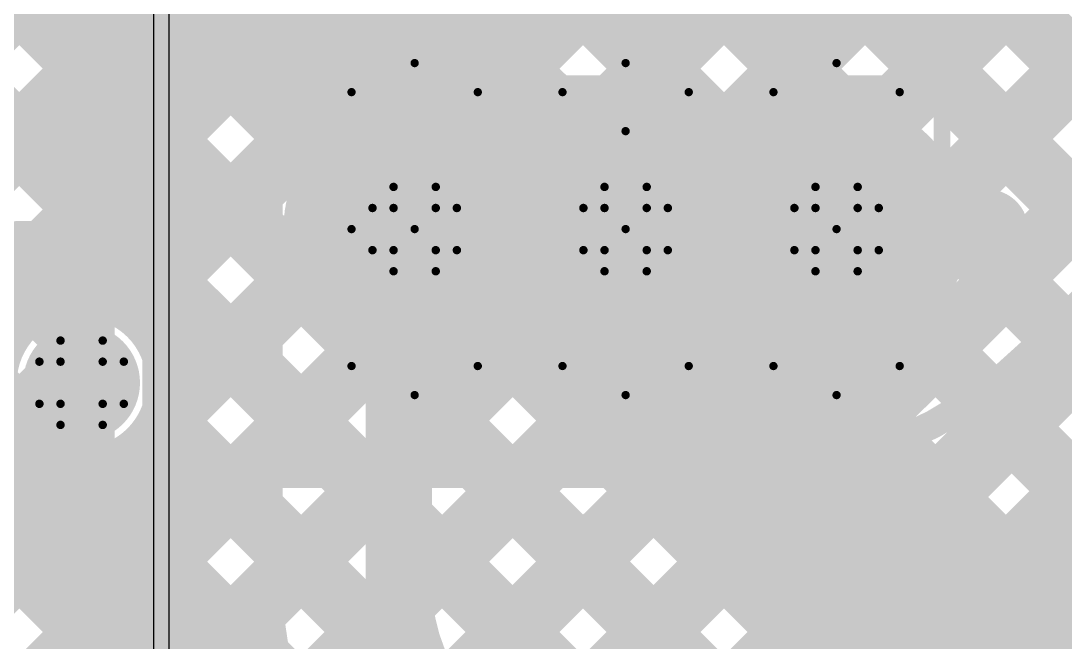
# Model space of a CAD drawing. Header units: millimetres. Extents: x 13 to 259, y -2 to 326.
# Drawn here: x 100.98 to 107.27, y 96.25 to 99.99 of the extents above; entities that cross this region are included whole.
import ezdxf

# ---------------------------------------------------------------- set-up
doc = ezdxf.new("R2010")
doc.units = ezdxf.units.MM
for name, color, linetype in [('BottomLayer', 5, 'Continuous'), ('BottomSolder', 6, 'Continuous'), ('ConnectLayer', 7, 'Continuous'), ('DrillDrawing', 1, 'Continuous'), ('Mechanical14', 56, 'Continuous'), ('Mechanical34', 56, 'Continuous'), ('Mechanical8', 56, 'Continuous'), ('MidLayer1', 16, 'Continuous'), ('MidLayer2', 76, 'Continuous'), ('MidLayer3', 90, 'Continuous'), ('MidLayer4', 156, 'Continuous'), ('MidLayer5', 130, 'Continuous'), ('MidLayer6', 216, 'Continuous'), ('MultiLayer', 9, 'Continuous'), ('TopLayer', 1, 'Continuous'), ('TopOverlay', 2, 'Continuous'), ('TopPaste', 8, 'Continuous'), ('TopSolder', 216, 'Continuous')]:
    doc.layers.add(name, color=color, linetype=linetype)

# ---------------------------------------------------------------- blocks, each defined once
blk = doc.blocks.new('XFMR_MINI_CIRCUITS_DB1627_36')
at = {"layer": 'Mechanical14', "const_width": 0.1}
for points in [[(-1.905, 2.03), (-1.905, -2.03)], [(1.905, 2.03), (-1.905, 2.03)], [(-1.625, 2.03), (-1.625, 1.01)], [(-0.915, 2.03), (-1.625, 2.03)], [(-0.915, 2.03), (-0.915, 1.01)], [(-0.355, 2.03), (-0.355, 1.01)], [(0.355, 2.03), (-0.355, 2.03)], [(0.355, 2.03), (0.355, 1.01)], [(0.915, 2.03), (0.915, 1.01)], [(1.625, 2.03), (0.915, 2.03)], [(1.625, 2.03), (1.625, 1.01)], [(1.905, 2.03), (1.905, -2.03)], [(-0.915, 1.01), (-1.625, 1.01)], [(0.355, 1.01), (-0.355, 1.01)], [(1.625, 1.01), (0.915, 1.01)], [(-1.625, -1.01), (-1.625, -2.03)], [(-0.915, -1.01), (-1.625, -1.01)], [(-0.915, -1.01), (-0.915, -2.03)], [(-0.355, -1.01), (-0.355, -2.03)], [(0.355, -1.01), (-0.355, -1.01)], [(0.355, -1.01), (0.355, -2.03)], [(0.915, -1.01), (0.915, -2.03)], [(1.625, -1.01), (0.915, -1.01)], [(1.625, -1.01), (1.625, -2.03)], [(1.905, -2.03), (-1.905, -2.03)], [(-0.915, -2.03), (-1.625, -2.03)], [(0.355, -2.03), (-0.355, -2.03)], [(1.625, -2.03), (0.915, -2.03)]]:
    blk.add_lwpolyline(points, dxfattribs=at)
at = {"layer": 'Mechanical14'}
for points, const_width in [([(-1.93, 2.03, 1), (-1.88, 2.03, 1)], 0.05), ([(-1.93, 2.03, 1), (-1.88, 2.03, 1)], 0.05), ([(-1.65, 2.03, 1), (-1.6, 2.03, 1)], 0.05), ([(-1.65, 2.03, 1), (-1.6, 2.03, 1)], 0.05), ([(-0.94, 2.03, 1), (-0.89, 2.03, 1)], 0.05), ([(-0.94, 2.03, 1), (-0.89, 2.03, 1)], 0.05), ([(-0.38, 2.03, 1), (-0.33, 2.03, 1)], 0.05), ([(-0.38, 2.03, 1), (-0.33, 2.03, 1)], 0.05), ([(0.33, 2.03, 1), (0.38, 2.03, 1)], 0.05), ([(0.33, 2.03, 1), (0.38, 2.03, 1)], 0.05), ([(0.89, 2.03, 1), (0.94, 2.03, 1)], 0.05), ([(0.89, 2.03, 1), (0.94, 2.03, 1)], 0.05), ([(1.6, 2.03, 1), (1.65, 2.03, 1)], 0.05), ([(1.6, 2.03, 1), (1.65, 2.03, 1)], 0.05), ([(1.88, 2.03, 1), (1.93, 2.03, 1)], 0.05), ([(1.88, 2.03, 1), (1.93, 2.03, 1)], 0.05), ([(-2.05, 1.6, 1), (-2.3, 1.6, 1)], 0.25), ([(-2.3625, 1.6, 1), (-2.2375, 1.6, 1)], 0.125), ([(-2.1125, 1.6, 1), (-1.9875, 1.6, 1)], 0.125), ([(-1.65, 1.01, 1), (-1.6, 1.01, 1)], 0.05), ([(-1.65, 1.01, 1), (-1.6, 1.01, 1)], 0.05), ([(-0.94, 1.01, 1), (-0.89, 1.01, 1)], 0.05), ([(-0.94, 1.01, 1), (-0.89, 1.01, 1)], 0.05), ([(-0.38, 1.01, 1), (-0.33, 1.01, 1)], 0.05), ([(-0.38, 1.01, 1), (-0.33, 1.01, 1)], 0.05), ([(0.33, 1.01, 1), (0.38, 1.01, 1)], 0.05), ([(0.33, 1.01, 1), (0.38, 1.01, 1)], 0.05), ([(0.89, 1.01, 1), (0.94, 1.01, 1)], 0.05), ([(0.89, 1.01, 1), (0.94, 1.01, 1)], 0.05), ([(1.6, 1.01, 1), (1.65, 1.01, 1)], 0.05), ([(1.6, 1.01, 1), (1.65, 1.01, 1)], 0.05), ([(-1.65, -1.01, 1), (-1.6, -1.01, 1)], 0.05), ([(-1.65, -1.01, 1), (-1.6, -1.01, 1)], 0.05), ([(-0.94, -1.01, 1), (-0.89, -1.01, 1)], 0.05), ([(-0.94, -1.01, 1), (-0.89, -1.01, 1)], 0.05), ([(-0.38, -1.01, 1), (-0.33, -1.01, 1)], 0.05), ([(-0.38, -1.01, 1), (-0.33, -1.01, 1)], 0.05), ([(0.33, -1.01, 1), (0.38, -1.01, 1)], 0.05), ([(0.33, -1.01, 1), (0.38, -1.01, 1)], 0.05), ([(0.89, -1.01, 1), (0.94, -1.01, 1)], 0.05), ([(0.89, -1.01, 1), (0.94, -1.01, 1)], 0.05), ([(1.6, -1.01, 1), (1.65, -1.01, 1)], 0.05), ([(1.6, -1.01, 1), (1.65, -1.01, 1)], 0.05), ([(-1.93, -2.03, 1), (-1.88, -2.03, 1)], 0.05), ([(-1.93, -2.03, 1), (-1.88, -2.03, 1)], 0.05), ([(-1.65, -2.03, 1), (-1.6, -2.03, 1)], 0.05), ([(-1.65, -2.03, 1), (-1.6, -2.03, 1)], 0.05), ([(-0.94, -2.03, 1), (-0.89, -2.03, 1)], 0.05), ([(-0.94, -2.03, 1), (-0.89, -2.03, 1)], 0.05), ([(-0.38, -2.03, 1), (-0.33, -2.03, 1)], 0.05), ([(-0.38, -2.03, 1), (-0.33, -2.03, 1)], 0.05), ([(0.33, -2.03, 1), (0.38, -2.03, 1)], 0.05), ([(0.33, -2.03, 1), (0.38, -2.03, 1)], 0.05), ([(0.89, -2.03, 1), (0.94, -2.03, 1)], 0.05), ([(0.89, -2.03, 1), (0.94, -2.03, 1)], 0.05), ([(1.6, -2.03, 1), (1.65, -2.03, 1)], 0.05), ([(1.6, -2.03, 1), (1.65, -2.03, 1)], 0.05), ([(1.88, -2.03, 1), (1.93, -2.03, 1)], 0.05), ([(1.88, -2.03, 1), (1.93, -2.03, 1)], 0.05)]:
    blk.add_lwpolyline(points, format="xyb", close=True, dxfattribs=dict(at, const_width=const_width))
at = {"layer": 'Mechanical8', "const_width": 0.05}
for points in [[(-1.27, 2.59), (-1.27, 1.59)], [(0, 2.59), (0, 1.59)], [(1.27, 2.59), (1.27, 1.59)], [(-0.89, 2.415), (-1.65, 2.415)], [(-1.65, 2.415), (-1.65, 0.765)], [(-0.89, 2.415), (-0.89, 0.765)], [(0.38, 2.415), (-0.38, 2.415)], [(-0.38, 2.415), (-0.38, 0.765)], [(0.38, 2.415), (0.38, 0.765)], [(1.65, 2.415), (0.89, 2.415)], [(0.89, 2.415), (0.89, 0.765)], [(1.65, 2.415), (1.65, 0.765)], [(1.65, 1.59), (-1.27, 1.59)], [(-1.27, 1.59), (-1.27, 0.59)], [(0, 1.59), (0, 0.59)], [(1.27, 1.59), (1.27, 0.59)], [(0, 1), (0, 0)], [(-0.89, 0.765), (-1.65, 0.765)], [(0.38, 0.765), (-0.38, 0.765)], [(1.65, 0.765), (0.89, 0.765)], [(0, 0), (-1, 0)], [(1, 0), (0, 0)], [(0, 0), (0, -1)], [(-1.27, -0.59), (-1.27, -1.59)], [(0, -0.59), (0, -1.59)], [(1.27, -0.59), (1.27, -1.59)], [(-0.89, -0.765), (-1.65, -0.765)], [(-1.65, -0.765), (-1.65, -2.415)], [(-0.89, -0.765), (-0.89, -2.415)], [(0.38, -0.765), (-0.38, -0.765)], [(-0.38, -0.765), (-0.38, -2.415)], [(0.38, -0.765), (0.38, -2.415)], [(1.65, -0.765), (0.89, -0.765)], [(0.89, -0.765), (0.89, -2.415)], [(1.65, -0.765), (1.65, -2.415)], [(1.65, -1.59), (-1.27, -1.59)], [(-1.27, -1.59), (-1.27, -2.59)], [(0, -1.59), (0, -2.59)], [(1.27, -1.59), (1.27, -2.59)], [(-0.89, -2.415), (-1.65, -2.415)], [(0.38, -2.415), (-0.38, -2.415)], [(1.65, -2.415), (0.89, -2.415)]]:
    blk.add_lwpolyline(points, dxfattribs=at)
at = {"layer": 'Mechanical8', "const_width": 0.025}
for points in [[(-1.2825, 2.59, 1), (-1.2575, 2.59, 1)], [(-0.0125, 2.59, 1), (0.0125, 2.59, 1)], [(1.2575, 2.59, 1), (1.2825, 2.59, 1)], [(-1.6625, 2.415, 1), (-1.6375, 2.415, 1)], [(-1.6625, 2.415, 1), (-1.6375, 2.415, 1)], [(-0.9025, 2.415, 1), (-0.8775, 2.415, 1)], [(-0.9025, 2.415, 1), (-0.8775, 2.415, 1)], [(-0.3925, 2.415, 1), (-0.3675, 2.415, 1)], [(-0.3925, 2.415, 1), (-0.3675, 2.415, 1)], [(0.3675, 2.415, 1), (0.3925, 2.415, 1)], [(0.3675, 2.415, 1), (0.3925, 2.415, 1)], [(0.8775, 2.415, 1), (0.9025, 2.415, 1)], [(0.8775, 2.415, 1), (0.9025, 2.415, 1)], [(1.6375, 2.415, 1), (1.6625, 2.415, 1)], [(1.6375, 2.415, 1), (1.6625, 2.415, 1)], [(-1.2825, 1.59, 1), (-1.2575, 1.59, 1)], [(-1.2825, 1.59, 1), (-1.2575, 1.59, 1)], [(-1.2825, 1.59, 1), (-1.2575, 1.59, 1)], [(-0.0125, 1.59, 1), (0.0125, 1.59, 1)], [(-0.0125, 1.59, 1), (0.0125, 1.59, 1)], [(1.2575, 1.59, 1), (1.2825, 1.59, 1)], [(1.2575, 1.59, 1), (1.2825, 1.59, 1)], [(1.6375, 1.59, 1), (1.6625, 1.59, 1)], [(-0.0125, 1, 1), (0.0125, 1, 1)], [(-1.6625, 0.765, 1), (-1.6375, 0.765, 1)], [(-1.6625, 0.765, 1), (-1.6375, 0.765, 1)], [(-0.9025, 0.765, 1), (-0.8775, 0.765, 1)], [(-0.9025, 0.765, 1), (-0.8775, 0.765, 1)], [(-0.3925, 0.765, 1), (-0.3675, 0.765, 1)], [(-0.3925, 0.765, 1), (-0.3675, 0.765, 1)], [(0.3675, 0.765, 1), (0.3925, 0.765, 1)], [(0.3675, 0.765, 1), (0.3925, 0.765, 1)], [(0.8775, 0.765, 1), (0.9025, 0.765, 1)], [(0.8775, 0.765, 1), (0.9025, 0.765, 1)], [(1.6375, 0.765, 1), (1.6625, 0.765, 1)], [(1.6375, 0.765, 1), (1.6625, 0.765, 1)], [(-1.2825, 0.59, 1), (-1.2575, 0.59, 1)], [(-0.0125, 0.59, 1), (0.0125, 0.59, 1)], [(1.2575, 0.59, 1), (1.2825, 0.59, 1)], [(-1.0125, 0, 1), (-0.9875, 0, 1)], [(-0.0125, 0, 1), (0.0125, 0, 1)], [(-0.0125, 0, 1), (0.0125, 0, 1)], [(-0.0125, 0, 1), (0.0125, 0, 1)], [(-0.0125, 0, 1), (0.0125, 0, 1)], [(0.9875, 0, 1), (1.0125, 0, 1)], [(-1.2825, -0.59, 1), (-1.2575, -0.59, 1)], [(-0.0125, -0.59, 1), (0.0125, -0.59, 1)], [(1.2575, -0.59, 1), (1.2825, -0.59, 1)], [(-1.6625, -0.765, 1), (-1.6375, -0.765, 1)], [(-1.6625, -0.765, 1), (-1.6375, -0.765, 1)], [(-0.9025, -0.765, 1), (-0.8775, -0.765, 1)], [(-0.9025, -0.765, 1), (-0.8775, -0.765, 1)], [(-0.3925, -0.765, 1), (-0.3675, -0.765, 1)], [(-0.3925, -0.765, 1), (-0.3675, -0.765, 1)], [(0.3675, -0.765, 1), (0.3925, -0.765, 1)], [(0.3675, -0.765, 1), (0.3925, -0.765, 1)], [(0.8775, -0.765, 1), (0.9025, -0.765, 1)], [(0.8775, -0.765, 1), (0.9025, -0.765, 1)], [(1.6375, -0.765, 1), (1.6625, -0.765, 1)], [(1.6375, -0.765, 1), (1.6625, -0.765, 1)], [(-0.0125, -1, 1), (0.0125, -1, 1)], [(-1.2825, -1.59, 1), (-1.2575, -1.59, 1)], [(-1.2825, -1.59, 1), (-1.2575, -1.59, 1)], [(-1.2825, -1.59, 1), (-1.2575, -1.59, 1)], [(-0.0125, -1.59, 1), (0.0125, -1.59, 1)], [(-0.0125, -1.59, 1), (0.0125, -1.59, 1)], [(1.2575, -1.59, 1), (1.2825, -1.59, 1)], [(1.2575, -1.59, 1), (1.2825, -1.59, 1)], [(1.6375, -1.59, 1), (1.6625, -1.59, 1)], [(-1.6625, -2.415, 1), (-1.6375, -2.415, 1)], [(-1.6625, -2.415, 1), (-1.6375, -2.415, 1)], [(-0.9025, -2.415, 1), (-0.8775, -2.415, 1)], [(-0.9025, -2.415, 1), (-0.8775, -2.415, 1)], [(-0.3925, -2.415, 1), (-0.3675, -2.415, 1)], [(-0.3925, -2.415, 1), (-0.3675, -2.415, 1)], [(0.3675, -2.415, 1), (0.3925, -2.415, 1)], [(0.3675, -2.415, 1), (0.3925, -2.415, 1)], [(0.8775, -2.415, 1), (0.9025, -2.415, 1)], [(0.8775, -2.415, 1), (0.9025, -2.415, 1)], [(1.6375, -2.415, 1), (1.6625, -2.415, 1)], [(1.6375, -2.415, 1), (1.6625, -2.415, 1)], [(-1.2825, -2.59, 1), (-1.2575, -2.59, 1)], [(-0.0125, -2.59, 1), (0.0125, -2.59, 1)], [(1.2575, -2.59, 1), (1.2825, -2.59, 1)]]:
    blk.add_lwpolyline(points, format="xyb", close=True, dxfattribs=at)
at = {"layer": 'TopLayer'}
for points in [[(-1.65, 0.765), (-0.89, 0.765), (-1.65, 2.415), (-0.89, 2.415)], [(-0.38, 0.765), (0.38, 0.765), (-0.38, 2.415), (0.38, 2.415)], [(0.89, 0.765), (1.65, 0.765), (0.89, 2.415), (1.65, 2.415)], [(-1.65, -2.415), (-0.89, -2.415), (-1.65, -0.765), (-0.89, -0.765)], [(-0.38, -2.415), (0.38, -2.415), (-0.38, -0.765), (0.38, -0.765)], [(0.89, -2.415), (1.65, -2.415), (0.89, -0.765), (1.65, -0.765)]]:
    blk.add_solid(points, dxfattribs=at)
at = {"layer": 'TopOverlay'}
for points, const_width in [([(-2.05, 1.6, 1), (-2.3, 1.6, 1)], 0.25), ([(-2.3625, 1.6, 1), (-2.2375, 1.6, 1)], 0.125), ([(-2.1125, 1.6, 1), (-1.9875, 1.6, 1)], 0.125), ([(-1.955, 0.365, 1), (-1.855, 0.365, 1)], 0.1), ([(-1.955, 0.365, 1), (-1.855, 0.365, 1)], 0.1), ([(1.855, 0.365, 1), (1.955, 0.365, 1)], 0.1), ([(1.855, 0.365, 1), (1.955, 0.365, 1)], 0.1), ([(-1.955, -0.365, 1), (-1.855, -0.365, 1)], 0.1), ([(-1.955, -0.365, 1), (-1.855, -0.365, 1)], 0.1), ([(1.855, -0.365, 1), (1.955, -0.365, 1)], 0.1), ([(1.855, -0.365, 1), (1.955, -0.365, 1)], 0.1)]:
    blk.add_lwpolyline(points, format="xyb", close=True, dxfattribs=dict(at, const_width=const_width))
at = {"layer": 'TopOverlay', "const_width": 0.2}
for points in [[(1.905, 0.365), (-1.905, 0.365)], [(-1.905, 0.365), (-1.905, -0.365)], [(1.905, 0.365), (1.905, -0.365)], [(1.905, -0.365), (-1.905, -0.365)]]:
    blk.add_lwpolyline(points, dxfattribs=at)
at = {"layer": 'TopPaste'}
for points in [[(-1.65, 0.765), (-0.89, 0.765), (-1.65, 2.415), (-0.89, 2.415)], [(-0.38, 0.765), (0.38, 0.765), (-0.38, 2.415), (0.38, 2.415)], [(0.89, 0.765), (1.65, 0.765), (0.89, 2.415), (1.65, 2.415)], [(-1.65, -2.415), (-0.89, -2.415), (-1.65, -0.765), (-0.89, -0.765)], [(-0.38, -2.415), (0.38, -2.415), (-0.38, -0.765), (0.38, -0.765)], [(0.89, -2.415), (1.65, -2.415), (0.89, -0.765), (1.65, -0.765)]]:
    blk.add_solid(points, dxfattribs=at)
at = {"layer": 'TopSolder'}
for points in [[(-1.7516, 0.6634), (-0.7884, 0.6634), (-1.7516, 2.5166), (-0.7884, 2.5166)], [(-0.4816, 0.6634), (0.4816, 0.6634), (-0.4816, 2.5166), (0.4816, 2.5166)], [(0.7884, 0.6634), (1.7516, 0.6634), (0.7884, 2.5166), (1.7516, 2.5166)], [(-1.7516, -2.5166), (-0.7884, -2.5166), (-1.7516, -0.6634), (-0.7884, -0.6634)], [(-0.4816, -2.5166), (0.4816, -2.5166), (-0.4816, -0.6634), (0.4816, -0.6634)], [(0.7884, -2.5166), (1.7516, -2.5166), (0.7884, -0.6634), (1.7516, -0.6634)]]:
    blk.add_solid(points, dxfattribs=at)

msp = doc.modelspace()

# ---------------------------------------------------------------- linework, layer by layer
at = {"layer": 'BottomLayer', "const_width": 0.25}
for points in [[(103.23, 98.735, 1), (103.48, 98.735, 1)], [(104.5, 98.735, 1), (104.75, 98.735, 1)], [(105.77, 98.735, 1), (106.02, 98.735, 1)], [(101.225, 97.8093, 1), (101.475, 97.8093, 1)]]:
    msp.add_lwpolyline(points, format="xyb", close=True, dxfattribs=at)
at = {"layer": 'BottomSolder', "const_width": 0.3516}
for points in [[(104.4492, 98.735, 1), (104.8008, 98.735, 1)], [(105.7192, 98.735, 1), (106.0708, 98.735, 1)], [(101.1742, 97.8093, 1), (101.5258, 97.8093, 1)]]:
    msp.add_lwpolyline(points, format="xyb", close=True, dxfattribs=at)
at = {"layer": 'ConnectLayer'}
msp.add_line((101.8751, 126.825), (101.875, 76.8), dxfattribs=at)
at = {"layer": 'ConnectLayer', "const_width": 0.4}
for points in [[(101.35, 95.9811), (101.35, 109.31)], [(101.9388, 105.1017), (107.6565, 99.384)], [(101.9388, 105.1017), (107.6565, 99.384)], [(100.3764, 104.9671), (109.1132, 96.2303)], [(100.3764, 104.9671), (109.1132, 96.2303)], [(98.0488, 96.3517), (106.5338, 104.8368)], [(98.0488, 96.3517), (106.5338, 104.8368)], [(101.6414, 104.5506), (108.899, 97.293)], [(101.6414, 104.5506), (108.899, 97.293)], [(103.26, 99.3173), (103.26, 104.4886)], [(97.24, 94.6945), (106.7234, 104.1778)], [(97.24, 94.6945), (106.7234, 104.1778)], [(103.26, 103.7805), (107.6565, 99.384)], [(101.6874, 98.2933), (107.1023, 103.7082)], [(101.6874, 98.2933), (107.1023, 103.7082)], [(103.26, 99.8659), (107.1023, 103.7082)], [(101.89, 103.4534), (106.0353, 99.3081)], [(103.5384, 99.2958), (107.6836, 103.441)], [(103.5384, 99.2958), (107.6836, 103.441)], [(103.5384, 99.2958), (107.6836, 103.441)], [(97.7301, 103.3708), (105.6939, 95.4069)], [(97.7301, 103.3708), (105.6939, 95.4069)], [(97.7301, 103.3708), (101.35, 99.7508)], [(103.9349, 98.8438), (108.1437, 103.0526)], [(103.9349, 98.8438), (108.1437, 103.0526)], [(103.9349, 98.8438), (108.1437, 103.0526)], [(97.24, 103.0123), (104.4715, 95.7808)], [(97.24, 103.0123), (104.4715, 95.7808)], [(97.24, 103.0123), (101.35, 98.9023)], [(101.7575, 95.8178), (108.8754, 102.9357)], [(101.7575, 95.8178), (108.8754, 102.9357)], [(103.26, 97.3204), (108.8754, 102.9357)], [(103.26, 102.932), (108.3071, 97.8849)], [(101.8107, 95.0225), (109.3983, 102.61)], [(101.8107, 95.0225), (109.3983, 102.61)], [(103.2652, 96.477), (109.3983, 102.61)], [(101.9339, 102.5609), (105.4158, 99.0791)], [(101.934, 102.561), (123.3856, 81.1093)], [(101.934, 102.561), (123.3856, 81.1093)], [(101.5544, 102.0921), (122.7964, 80.8501)], [(101.5544, 102.0921), (122.7964, 80.8501)], [(103.26, 102.0835), (108.1946, 97.1489)], [(103.68, 99.4374), (106.1776, 101.935)], [(105.2091, 101.8314), (107.6565, 99.384)], [(101.89, 101.7563), (104.3763, 99.27)], [(104.346, 99.2549), (106.6019, 101.5107)], [(104.346, 99.2549), (106.6019, 101.5107)], [(103.2557, 99.8616), (104.7282, 101.3341)], [(104.8301, 101.3618), (108.2748, 97.9171)], [(103.3557, 95.719), (108.911, 101.2742)], [(103.3557, 95.719), (108.911, 101.2742)], [(103.5017, 95.8649), (108.911, 101.2742)], [(98.1627, 101.2411), (101.0734, 98.3304)], [(98.1627, 101.2411), (101.0734, 98.3304)], [(98.1627, 101.2411), (101.35, 98.0538)], [(101.89, 101.2273), (104.1045, 99.0128)], [(103.26, 101.2349), (107.7704, 96.7246)], [(105.0663, 99.1266), (107.0261, 101.0865)], [(101.9338, 100.8642), (103.4881, 99.3098)], [(101.9338, 100.8642), (103.4881, 99.3098)], [(97.8052, 100.7501), (101.35, 97.2052)], [(106.0826, 99.2944), (107.4504, 100.6622)], [(97.24, 100.4667), (102.4854, 95.2213)], [(97.24, 100.4667), (102.4854, 95.2213)], [(97.24, 100.4667), (101.35, 96.3567)], [(97.417, 96.5684), (101.35, 100.5015)], [(101.74, 98.252), (101.74, 100.5073)], [(101.89, 100.4637), (103.0911, 99.2627)], [(101.89, 98.0469), (101.89, 100.4637)], [(101.5533, 100.3961), (102.8735, 99.0759)], [(101.5533, 100.3961), (102.8735, 99.0759)], [(103.26, 100.3864), (107.3461, 96.3003)], [(97.417, 96.5684), (101.2225, 100.374)], [(97.417, 96.5684), (101.2225, 100.374)], [(106.4758, 98.8391), (107.8747, 100.2379)], [(101.3813, 99.6842), (101.74, 100.043)], [(101.89, 100.0593), (102.8735, 99.0759)], [(101.89, 99.3445), (102.4497, 99.9041)], [(101.3659, 99.735), (101.74, 99.3608)], [(98.0488, 96.3517), (101.35, 99.653)], [(103.26, 99.5379), (103.4881, 99.3098)], [(101.89, 98.4959), (102.8739, 99.4798)], [(101.5086, 98.963), (101.74, 99.1945)], [(101.89, 99.2108), (105.6939, 95.4069)], [(103.6647, 95.1794), (107.5851, 99.0998)], [(103.6647, 95.1794), (107.5851, 99.0998)], [(103.8225, 95.3373), (107.5851, 99.0998)], [(105.8013, 97.3161), (107.5851, 99.0998)], [(106.4681, 98.8753), (107.7423, 97.6011)], [(103.9298, 98.8681), (122.325, 80.4729)], [(103.9298, 98.8681), (122.325, 80.4729)], [(103.9298, 98.8681), (106.96, 95.8379)], [(97.24, 94.6945), (101.35, 98.8045)], [(101.5153, 98.3756), (101.5153, 98.7533)], [(98.1629, 98.6953), (100.9955, 95.8627)], [(98.1629, 98.6953), (100.9955, 95.8627)], [(98.1629, 98.6953), (100.9955, 95.8627)], [(101.5153, 98.7371), (101.74, 98.5123)], [(104.6039, 98.6642), (104.675, 98.7353)], [(105.0841, 94.9018), (108.9168, 98.7345)], [(105.0841, 94.9018), (108.9168, 98.7345)], [(105.7723, 95.59), (108.9168, 98.7345)], [(104.9711, 95.6373), (107.9095, 98.5757)], [(104.9711, 95.6373), (107.9095, 98.5757)], [(104.9711, 95.6373), (107.9095, 98.5757)], [(106.2256, 96.8918), (107.9095, 98.5757)], [(101.8891, 95.9494), (104.4532, 98.5135)], [(101.9266, 97.6839), (102.7943, 98.5516)], [(101.9266, 97.6839), (102.7943, 98.5516)], [(101.9266, 97.6839), (102.7943, 98.5516)], [(104.2916, 98.5063), (104.3963, 98.4016)], [(104.9528, 98.1646), (105.3356, 98.5474)], [(106.2514, 96.8486), (107.9571, 98.5542)], [(105.1601, 98.4863), (107.0425, 96.6039)], [(101.89, 98.3623), (104.4715, 95.7808)], [(103.6959, 98.2535), (106.2096, 95.7398)], [(103.6959, 98.2535), (106.2096, 95.7398)], [(103.6959, 98.2535), (106.2096, 95.7398)], [(103.6959, 98.2535), (106.2096, 95.7398)], [(106.2391, 98.2557), (107.4533, 97.0416)], [(104.9029, 98.2145), (106.7864, 96.331)], [(99.7942, 94.703), (103.2463, 98.1551)], [(99.7942, 94.703), (103.2463, 98.1551)], [(101.89, 96.7989), (103.2463, 98.1551)], [(103.26, 96.5882), (103.26, 98.1527)], [(105.3771, 97.7403), (105.791, 98.1543)], [(97.24, 93.8459), (101.35, 97.9559)], [(107.3731, 97.9703), (107.7423, 97.6011)], [(103.26, 97.8408), (105.5109, 95.59)], [(104.522, 97.8317), (105.7974, 96.5564)], [(106.6196, 95.5887), (108.8585, 97.8277)], [(106.6196, 95.5887), (108.8585, 97.8277)], [(101.8323, 95.0441), (104.571, 97.7827)], [(101.89, 95.9811), (101.89, 97.5716)], [(101.8712, 97.5326), (104.0158, 95.388)], [(101.8712, 97.5326), (104.0158, 95.388)], [(101.89, 97.5138), (104.0158, 95.388)], [(106.9489, 97.546), (109.218, 95.2768)], [(97.24, 93.8459), (100.866, 97.4719)], [(97.24, 93.8459), (100.866, 97.4719)], [(106.6412, 96.4589), (107.6485, 97.4662)], [(106.6499, 96.4675), (107.6485, 97.4662)], [(101.74, 96.5882), (101.74, 97.3665)], [(103.3557, 95.719), (104.9952, 97.3585)], [(101.5153, 96.9759), (101.5153, 97.2429)], [(98.6556, 94.413), (101.4754, 97.2327)], [(98.6556, 94.413), (101.4754, 97.2327)], [(101.3359, 97.2194), (102.8222, 95.7331)], [(101.3359, 97.2194), (102.8222, 95.7331)], [(106.6196, 95.5887), (108.225, 97.1942)], [(106.7864, 96.331), (107.5853, 97.1824)], [(107.0666, 96.0208), (108.225, 97.1793)], [(106.5246, 97.1218), (107.9129, 95.7334)], [(97.24, 92.9974), (101.35, 97.1074)], [(101.5153, 97.04), (101.74, 96.8152)], [(103.26, 96.9923), (104.4715, 95.7808)], [(103.6647, 95.1794), (105.4195, 96.9342)], [(106.2514, 96.8486), (107.4751, 95.625)], [(107.0654, 96.0346), (107.7867, 96.7558)], [(101.5825, 96.4913), (101.74, 96.6489)], [(101.89, 96.6652), (102.8222, 95.7331)], [(104.9711, 95.6373), (105.8367, 96.5028)], [(105.8696, 96.4668), (107.0932, 95.2432)], [(97.24, 92.1489), (101.35, 96.2589)], [(105.0841, 94.9018), (106.2594, 96.077)]]:
    msp.add_lwpolyline(points, dxfattribs=at)
for points in [[(101.0507, 100.4416, -0.135069), (101.5153, 98.7533)], [(103.26, 99.3173, -0.462411), (103.945, 98.735)], [(104.1045, 99.0128, -0.780634), (105.215, 98.735)], [(103.9015, 98.5125, -1.445038), (103.0911, 99.2627)], [(104.5809, 98.7586, -0.383856), (103.9015, 98.5125)], [(104.5809, 98.7586, -0.383856), (103.9015, 98.5125)], [(104.5809, 98.7586, -0.780634), (104.675, 98.735)], [(103.945, 98.735, -0.462411), (103.26, 98.1527)], [(104.521, 97.8327, -0.503534), (104.6486, 98.6909)], [(104.522, 97.8317, -0.504333), (104.6486, 98.6909)], [(105.215, 98.735, -0.276889), (104.9029, 98.2145)], [(101.5153, 98.3756, -0.110027), (101.74, 98.252)], [(101.89, 98.0469, -0.104037), (101.94, 97.8093)], [(101.94, 97.8093, -0.104037), (101.89, 97.5716)], [(101.74, 97.3665, -0.110027), (101.5153, 97.2429)], [(100.9618, 94.6424, -0.198912), (99.9953, 96.9759)], [(101.8032, 96.0053, -0.145184), (101.5153, 96.9759)], [(103.6124, 95.7374, -0.198912), (103.26, 96.5882)], [(105.8696, 96.4668, -0.053433), (105.7974, 96.5564)], [(105.8696, 96.4668, -0.053433), (105.7974, 96.5564)], [(101.8032, 96.0053, -0.046536), (101.7412, 96.5073)]]:
    msp.add_lwpolyline(points, format="xyb", dxfattribs=at)
at = {"layer": 'ConnectLayer'}
for points, const_width in [([(101.64, 100.043, 1), (101.84, 100.043, 1)], 0.2), ([(101.79, 100.0593, 1), (101.99, 100.0593, 1)], 0.2), ([(102.3497, 99.9041, 1), (102.5497, 99.9041, 1)], 0.2), ([(103.1557, 99.8616, 1), (103.3557, 99.8616, 1)], 0.2), ([(103.16, 99.8659, 1), (103.36, 99.8659, 1)], 0.2), ([(101.25, 99.7508, 1), (101.45, 99.7508, 1)], 0.2), ([(101.2659, 99.735, 1), (101.4659, 99.735, 1)], 0.2), ([(101.25, 99.653, 1), (101.45, 99.653, 1)], 0.2), ([(101.2813, 99.6842, 1), (101.4813, 99.6842, 1)], 0.2), ([(103.16, 99.5379, 1), (103.36, 99.5379, 1)], 0.2), ([(102.7739, 99.4798, 1), (102.9739, 99.4798, 1)], 0.2), ([(103.58, 99.4374, 1), (103.78, 99.4374, 1)], 0.2), ([(101.64, 99.3608, 1), (101.84, 99.3608, 1)], 0.2), ([(101.79, 99.3445, 1), (101.99, 99.3445, 1)], 0.2), ([(103.945, 98.735, 1), (102.765, 98.735, 1)], 0.4), ([(103.945, 98.735, 1), (102.765, 98.735, 1)], 0.4), ([(103.16, 99.3173, 1), (103.36, 99.3173, 1)], 0.2), ([(103.16, 99.3173, 1), (103.36, 99.3173, 1)], 0.2), ([(106.485, 98.735, 1), (105.305, 98.735, 1)], 0.4), ([(102.9911, 99.2627, 1), (103.1911, 99.2627, 1)], 0.2), ([(102.9911, 99.2627, 1), (103.1911, 99.2627, 1)], 0.2), ([(103.3881, 99.3098, 1), (103.5881, 99.3098, 1)], 0.2), ([(103.3881, 99.3098, 1), (103.5881, 99.3098, 1)], 0.2), ([(103.3881, 99.3098, 1), (103.5881, 99.3098, 1)], 0.2), ([(103.4384, 99.2958, 1), (103.6384, 99.2958, 1)], 0.2), ([(103.4384, 99.2958, 1), (103.6384, 99.2958, 1)], 0.2), ([(103.4384, 99.2958, 1), (103.6384, 99.2958, 1)], 0.2), ([(104.246, 99.2549, 1), (104.446, 99.2549, 1)], 0.2), ([(104.246, 99.2549, 1), (104.446, 99.2549, 1)], 0.2), ([(104.2763, 99.27, 1), (104.4763, 99.27, 1)], 0.2), ([(105.9353, 99.3081, 1), (106.1353, 99.3081, 1)], 0.2), ([(105.9826, 99.2944, 1), (106.1826, 99.2944, 1)], 0.2), ([(101.64, 99.1945, 1), (101.84, 99.1945, 1)], 0.2), ([(101.79, 99.2108, 1), (101.99, 99.2108, 1)], 0.2), ([(104.9663, 99.1266, 1), (105.1663, 99.1266, 1)], 0.2), ([(102.7735, 99.0759, 1), (102.9735, 99.0759, 1)], 0.2), ([(102.7735, 99.0759, 1), (102.9735, 99.0759, 1)], 0.2), ([(102.7735, 99.0759, 1), (102.9735, 99.0759, 1)], 0.2), ([(105.3158, 99.0791, 1), (105.5158, 99.0791, 1)], 0.2), ([(104.0045, 99.0128, 1), (104.2045, 99.0128, 1)], 0.2), ([(104.0045, 99.0128, 1), (104.2045, 99.0128, 1)], 0.2), ([(101.4086, 98.963, 1), (101.6086, 98.963, 1)], 0.2), ([(101.25, 98.9023, 1), (101.45, 98.9023, 1)], 0.2), ([(106.3681, 98.8753, 1), (106.5681, 98.8753, 1)], 0.2), ([(103.8298, 98.8681, 1), (104.0298, 98.8681, 1)], 0.2), ([(103.8298, 98.8681, 1), (104.0298, 98.8681, 1)], 0.2), ([(103.8298, 98.8681, 1), (104.0298, 98.8681, 1)], 0.2), ([(103.8349, 98.8438, 1), (104.0349, 98.8438, 1)], 0.2), ([(103.8349, 98.8438, 1), (104.0349, 98.8438, 1)], 0.2), ([(103.8349, 98.8438, 1), (104.0349, 98.8438, 1)], 0.2), ([(106.3758, 98.8391, 1), (106.5758, 98.8391, 1)], 0.2), ([(101.25, 98.8045, 1), (101.45, 98.8045, 1)], 0.2), ([(101.4153, 98.7533, 1), (101.6153, 98.7533, 1)], 0.2), ([(101.4153, 98.7533, 1), (101.6153, 98.7533, 1)], 0.2), ([(104.4809, 98.7586, 1), (104.6809, 98.7586, 1)], 0.2), ([(104.4809, 98.7586, 1), (104.6809, 98.7586, 1)], 0.2), ([(104.4809, 98.7586, 1), (104.6809, 98.7586, 1)], 0.2), ([(105.945, 98.735, 1), (105.845, 98.735, 1)], 0.4), ([(101.4153, 98.7371, 1), (101.6153, 98.7371, 1)], 0.2), ([(102.665, 98.735, 1), (102.865, 98.735, 1)], 0.2), ([(102.665, 98.735, 1), (102.865, 98.735, 1)], 0.2), ([(103.845, 98.735, 1), (104.045, 98.735, 1)], 0.2), ([(103.845, 98.735, 1), (104.045, 98.735, 1)], 0.2), ([(103.845, 98.735, 1), (104.045, 98.735, 1)], 0.2), ([(103.845, 98.735, 1), (104.045, 98.735, 1)], 0.2), ([(104.5486, 98.6909, 1), (104.7486, 98.6909, 1)], 0.2), ([(104.5486, 98.6909, 1), (104.7486, 98.6909, 1)], 0.2), ([(104.575, 98.7353, 1), (104.775, 98.7353, 1)], 0.2), ([(104.575, 98.735, 1), (104.775, 98.735, 1)], 0.2), ([(105.115, 98.735, 1), (105.315, 98.735, 1)], 0.2), ([(105.115, 98.735, 1), (105.315, 98.735, 1)], 0.2), ([(105.205, 98.735, 1), (105.405, 98.735, 1)], 0.2), ([(105.745, 98.735, 1), (105.945, 98.735, 1)], 0.2), ([(105.845, 98.735, 1), (106.045, 98.735, 1)], 0.2), ([(106.385, 98.735, 1), (106.585, 98.735, 1)], 0.2), ([(104.5039, 98.6642, 1), (104.7039, 98.6642, 1)], 0.2), ([(101.64, 98.5123, 1), (101.84, 98.5123, 1)], 0.2), ([(101.79, 98.4959, 1), (101.99, 98.4959, 1)], 0.2), ([(102.6943, 98.5516, 1), (102.8943, 98.5516, 1)], 0.2), ([(102.6943, 98.5516, 1), (102.8943, 98.5516, 1)], 0.2), ([(102.6943, 98.5516, 1), (102.8943, 98.5516, 1)], 0.2), ([(103.8015, 98.5125, 1), (104.0015, 98.5125, 1)], 0.2), ([(103.8015, 98.5125, 1), (104.0015, 98.5125, 1)], 0.2), ([(103.8015, 98.5125, 1), (104.0015, 98.5125, 1)], 0.2), ([(104.1916, 98.5063, 1), (104.3916, 98.5063, 1)], 0.2), ([(104.3532, 98.5135, 1), (104.5532, 98.5135, 1)], 0.2), ([(105.2356, 98.5474, 1), (105.4356, 98.5474, 1)], 0.2), ([(105.0601, 98.4863, 1), (105.2601, 98.4863, 1)], 0.2), ([(101.94, 97.8093, 1), (100.76, 97.8093, 1)], 0.4), ([(101.94, 97.8093, 1), (100.76, 97.8093, 1)], 0.4), ([(101.4153, 98.3756, 1), (101.6153, 98.3756, 1)], 0.2), ([(101.4153, 98.3756, 1), (101.6153, 98.3756, 1)], 0.2), ([(104.2963, 98.4016, 1), (104.4963, 98.4016, 1)], 0.2), ([(100.9734, 98.3304, 1), (101.1734, 98.3304, 1)], 0.2), ([(100.9734, 98.3304, 1), (101.1734, 98.3304, 1)], 0.2), ([(101.79, 98.3623, 1), (101.99, 98.3623, 1)], 0.2), ([(101.5874, 98.2933, 1), (101.7874, 98.2933, 1)], 0.2), ([(101.5874, 98.2933, 1), (101.7874, 98.2933, 1)], 0.2), ([(101.64, 98.252, 1), (101.84, 98.252, 1)], 0.2), ([(101.64, 98.252, 1), (101.84, 98.252, 1)], 0.2), ([(103.5959, 98.2535, 1), (103.7959, 98.2535, 1)], 0.2), ([(103.5959, 98.2535, 1), (103.7959, 98.2535, 1)], 0.2), ([(103.5959, 98.2535, 1), (103.7959, 98.2535, 1)], 0.2), ([(103.5959, 98.2535, 1), (103.7959, 98.2535, 1)], 0.2), ([(106.1391, 98.2557, 1), (106.3391, 98.2557, 1)], 0.2), ([(104.8029, 98.2145, 1), (105.0029, 98.2145, 1)], 0.2), ([(104.8029, 98.2145, 1), (105.0029, 98.2145, 1)], 0.2), ([(103.1463, 98.1551, 1), (103.3463, 98.1551, 1)], 0.2), ([(103.1463, 98.1551, 1), (103.3463, 98.1551, 1)], 0.2), ([(103.1463, 98.1551, 1), (103.3463, 98.1551, 1)], 0.2), ([(103.16, 98.1527, 1), (103.36, 98.1527, 1)], 0.2), ([(103.16, 98.1527, 1), (103.36, 98.1527, 1)], 0.2), ([(104.8528, 98.1646, 1), (105.0528, 98.1646, 1)], 0.2), ([(105.691, 98.1543, 1), (105.891, 98.1543, 1)], 0.2), ([(101.25, 98.0538, 1), (101.45, 98.0538, 1)], 0.2), ([(101.79, 98.0469, 1), (101.99, 98.0469, 1)], 0.2), ([(101.79, 98.0469, 1), (101.99, 98.0469, 1)], 0.2), ([(101.25, 97.9559, 1), (101.45, 97.9559, 1)], 0.2), ([(107.2731, 97.9703, 1), (107.4731, 97.9703, 1)], 0.2), ([(101.84, 97.8093, 1), (102.04, 97.8093, 1)], 0.2), ([(101.84, 97.8093, 1), (102.04, 97.8093, 1)], 0.2), ([(101.84, 97.8093, 1), (102.04, 97.8093, 1)], 0.2), ([(101.84, 97.8093, 1), (102.04, 97.8093, 1)], 0.2), ([(103.16, 97.8408, 1), (103.36, 97.8408, 1)], 0.2), ([(104.421, 97.8327, 1), (104.621, 97.8327, 1)], 0.2), ([(104.422, 97.8317, 1), (104.622, 97.8317, 1)], 0.2), ([(104.422, 97.8317, 1), (104.622, 97.8317, 1)], 0.2), ([(104.471, 97.7827, 1), (104.671, 97.7827, 1)], 0.2), ([(101.8266, 97.6839, 1), (102.0266, 97.6839, 1)], 0.2), ([(101.8266, 97.6839, 1), (102.0266, 97.6839, 1)], 0.2), ([(101.8266, 97.6839, 1), (102.0266, 97.6839, 1)], 0.2), ([(105.2771, 97.7403, 1), (105.4771, 97.7403, 1)], 0.2), ([(101.79, 97.5716, 1), (101.99, 97.5716, 1)], 0.2), ([(101.79, 97.5716, 1), (101.99, 97.5716, 1)], 0.2), ([(101.7712, 97.5326, 1), (101.9712, 97.5326, 1)], 0.2), ([(101.7712, 97.5326, 1), (101.9712, 97.5326, 1)], 0.2), ([(101.79, 97.5138, 1), (101.99, 97.5138, 1)], 0.2), ([(106.8489, 97.546, 1), (107.0489, 97.546, 1)], 0.2), ([(100.766, 97.4719, 1), (100.966, 97.4719, 1)], 0.2), ([(100.766, 97.4719, 1), (100.966, 97.4719, 1)], 0.2), ([(101.64, 97.3665, 1), (101.84, 97.3665, 1)], 0.2), ([(101.64, 97.3665, 1), (101.84, 97.3665, 1)], 0.2), ([(103.16, 97.3204, 1), (103.36, 97.3204, 1)], 0.2), ([(104.8952, 97.3585, 1), (105.0952, 97.3585, 1)], 0.2), ([(105.7013, 97.3161, 1), (105.9013, 97.3161, 1)], 0.2), ([(101.4153, 97.2429, 1), (101.6153, 97.2429, 1)], 0.2), ([(101.4153, 97.2429, 1), (101.6153, 97.2429, 1)], 0.2), ([(101.2359, 97.2194, 1), (101.4359, 97.2194, 1)], 0.2), ([(101.2359, 97.2194, 1), (101.4359, 97.2194, 1)], 0.2), ([(101.25, 97.2052, 1), (101.45, 97.2052, 1)], 0.2), ([(101.3754, 97.2327, 1), (101.5754, 97.2327, 1)], 0.2), ([(101.3754, 97.2327, 1), (101.5754, 97.2327, 1)], 0.2), ([(106.4246, 97.1218, 1), (106.6246, 97.1218, 1)], 0.2), ([(101.25, 97.1074, 1), (101.45, 97.1074, 1)], 0.2), ([(101.4153, 97.04, 1), (101.6153, 97.04, 1)], 0.2), ([(103.16, 96.9923, 1), (103.36, 96.9923, 1)], 0.2), ([(107.3533, 97.0416, 1), (107.5533, 97.0416, 1)], 0.2), ([(101.4153, 96.9759, 1), (101.6153, 96.9759, 1)], 0.2), ([(101.4153, 96.9759, 1), (101.6153, 96.9759, 1)], 0.2), ([(105.3195, 96.9342, 1), (105.5195, 96.9342, 1)], 0.2), ([(106.1256, 96.8918, 1), (106.3256, 96.8918, 1)], 0.2), ([(101.64, 96.8152, 1), (101.84, 96.8152, 1)], 0.2), ([(101.79, 96.7989, 1), (101.99, 96.7989, 1)], 0.2), ([(106.1514, 96.8486, 1), (106.3514, 96.8486, 1)], 0.2), ([(106.1514, 96.8486, 1), (106.3514, 96.8486, 1)], 0.2), ([(101.64, 96.6489, 1), (101.84, 96.6489, 1)], 0.2), ([(101.79, 96.6652, 1), (101.99, 96.6652, 1)], 0.2), ([(101.64, 96.5882, 1), (101.84, 96.5882, 1)], 0.2), ([(103.16, 96.5882, 1), (103.36, 96.5882, 1)], 0.2), ([(103.16, 96.5882, 1), (103.36, 96.5882, 1)], 0.2), ([(105.6974, 96.5564, 1), (105.8974, 96.5564, 1)], 0.2), ([(105.6974, 96.5564, 1), (105.8974, 96.5564, 1)], 0.2), ([(105.6974, 96.5564, 1), (105.8974, 96.5564, 1)], 0.2), ([(106.9425, 96.6039, 1), (107.1425, 96.6039, 1)], 0.2), ([(101.4825, 96.4913, 1), (101.6825, 96.4913, 1)], 0.2), ([(101.6412, 96.5073, 1), (101.8412, 96.5073, 1)], 0.2), ([(105.7367, 96.5028, 1), (105.9367, 96.5028, 1)], 0.2), ([(103.1652, 96.477, 1), (103.3652, 96.477, 1)], 0.2), ([(105.7696, 96.4668, 1), (105.9696, 96.4668, 1)], 0.2), ([(105.7696, 96.4668, 1), (105.9696, 96.4668, 1)], 0.2), ([(105.7696, 96.4668, 1), (105.9696, 96.4668, 1)], 0.2), ([(106.5412, 96.4589, 1), (106.7412, 96.4589, 1)], 0.2), ([(106.5499, 96.4675, 1), (106.7499, 96.4675, 1)], 0.2), ([(101.25, 96.3567, 1), (101.45, 96.3567, 1)], 0.2), ([(106.6864, 96.331, 1), (106.8864, 96.331, 1)], 0.2), ([(106.6864, 96.331, 1), (106.8864, 96.331, 1)], 0.2), ([(107.2461, 96.3003, 1), (107.4461, 96.3003, 1)], 0.2), ([(101.25, 96.2589, 1), (101.45, 96.2589, 1)], 0.2), ([(106.1594, 96.077, 1), (106.3594, 96.077, 1)], 0.2)]:
    msp.add_lwpolyline(points, format="xyb", close=True, dxfattribs=dict(at, const_width=const_width))
at = {"layer": 'DrillDrawing', "const_width": 0.0508}
for points in [[(103.228, 98.862), (103.228, 98.989)], [(103.228, 98.989), (103.482, 98.989)], [(103.482, 98.862), (103.482, 98.989)], [(104.498, 98.862), (104.498, 98.989)], [(104.498, 98.989), (104.752, 98.989)], [(104.752, 98.862), (104.752, 98.989)], [(105.768, 98.862), (105.768, 98.989)], [(105.768, 98.989), (106.022, 98.989)], [(106.022, 98.862), (106.022, 98.989)], [(103.101, 98.608), (103.101, 98.862)], [(103.101, 98.862), (103.228, 98.862)], [(103.482, 98.862), (103.609, 98.862)], [(103.609, 98.608), (103.609, 98.862)], [(104.371, 98.608), (104.371, 98.862)], [(104.371, 98.862), (104.498, 98.862)], [(104.752, 98.862), (104.879, 98.862)], [(104.879, 98.608), (104.879, 98.862)], [(105.641, 98.608), (105.641, 98.862)], [(105.641, 98.862), (105.768, 98.862)], [(106.022, 98.862), (106.149, 98.862)], [(106.149, 98.608), (106.149, 98.862)], [(103.101, 98.608), (103.228, 98.608)], [(103.228, 98.481), (103.228, 98.608)], [(103.482, 98.608), (103.609, 98.608)], [(103.482, 98.481), (103.482, 98.608)], [(104.371, 98.608), (104.498, 98.608)], [(104.498, 98.481), (104.498, 98.608)], [(104.752, 98.608), (104.879, 98.608)], [(104.752, 98.481), (104.752, 98.608)], [(105.641, 98.608), (105.768, 98.608)], [(105.768, 98.481), (105.768, 98.608)], [(106.022, 98.608), (106.149, 98.608)], [(106.022, 98.481), (106.022, 98.608)], [(103.228, 98.481), (103.482, 98.481)], [(104.498, 98.481), (104.752, 98.481)], [(105.768, 98.481), (106.022, 98.481)], [(101.223, 97.9363), (101.223, 98.0633)], [(101.223, 98.0633), (101.477, 98.0633)], [(101.477, 97.9363), (101.477, 98.0633)], [(101.096, 97.6823), (101.096, 97.9363)], [(101.096, 97.9363), (101.223, 97.9363)], [(101.477, 97.9363), (101.604, 97.9363)], [(101.604, 97.6823), (101.604, 97.9363)], [(101.096, 97.6823), (101.223, 97.6823)], [(101.223, 97.5553), (101.223, 97.6823)], [(101.477, 97.6823), (101.604, 97.6823)], [(101.477, 97.5553), (101.477, 97.6823)], [(101.223, 97.5553), (101.477, 97.5553)]]:
    msp.add_lwpolyline(points, dxfattribs=at)
at = {"layer": 'DrillDrawing', "const_width": 0.0254}
for points in [[(103.2153, 98.989, 1), (103.2407, 98.989, 1)], [(103.2153, 98.989, 1), (103.2407, 98.989, 1)], [(103.4693, 98.989, 1), (103.4947, 98.989, 1)], [(103.4693, 98.989, 1), (103.4947, 98.989, 1)], [(104.4853, 98.989, 1), (104.5107, 98.989, 1)], [(104.4853, 98.989, 1), (104.5107, 98.989, 1)], [(104.7393, 98.989, 1), (104.7647, 98.989, 1)], [(104.7393, 98.989, 1), (104.7647, 98.989, 1)], [(105.7553, 98.989, 1), (105.7807, 98.989, 1)], [(105.7553, 98.989, 1), (105.7807, 98.989, 1)], [(106.0093, 98.989, 1), (106.0347, 98.989, 1)], [(106.0093, 98.989, 1), (106.0347, 98.989, 1)], [(103.0883, 98.862, 1), (103.1137, 98.862, 1)], [(103.0883, 98.862, 1), (103.1137, 98.862, 1)], [(103.2153, 98.862, 1), (103.2407, 98.862, 1)], [(103.2153, 98.862, 1), (103.2407, 98.862, 1)], [(103.4693, 98.862, 1), (103.4947, 98.862, 1)], [(103.4693, 98.862, 1), (103.4947, 98.862, 1)], [(103.5963, 98.862, 1), (103.6217, 98.862, 1)], [(103.5963, 98.862, 1), (103.6217, 98.862, 1)], [(104.3583, 98.862, 1), (104.3837, 98.862, 1)], [(104.3583, 98.862, 1), (104.3837, 98.862, 1)], [(104.4853, 98.862, 1), (104.5107, 98.862, 1)], [(104.4853, 98.862, 1), (104.5107, 98.862, 1)], [(104.7393, 98.862, 1), (104.7647, 98.862, 1)], [(104.7393, 98.862, 1), (104.7647, 98.862, 1)], [(104.8663, 98.862, 1), (104.8917, 98.862, 1)], [(104.8663, 98.862, 1), (104.8917, 98.862, 1)], [(105.6283, 98.862, 1), (105.6537, 98.862, 1)], [(105.6283, 98.862, 1), (105.6537, 98.862, 1)], [(105.7553, 98.862, 1), (105.7807, 98.862, 1)], [(105.7553, 98.862, 1), (105.7807, 98.862, 1)], [(106.0093, 98.862, 1), (106.0347, 98.862, 1)], [(106.0093, 98.862, 1), (106.0347, 98.862, 1)], [(106.1363, 98.862, 1), (106.1617, 98.862, 1)], [(106.1363, 98.862, 1), (106.1617, 98.862, 1)], [(103.0883, 98.608, 1), (103.1137, 98.608, 1)], [(103.0883, 98.608, 1), (103.1137, 98.608, 1)], [(103.2153, 98.608, 1), (103.2407, 98.608, 1)], [(103.2153, 98.608, 1), (103.2407, 98.608, 1)], [(103.4693, 98.608, 1), (103.4947, 98.608, 1)], [(103.4693, 98.608, 1), (103.4947, 98.608, 1)], [(103.5963, 98.608, 1), (103.6217, 98.608, 1)], [(103.5963, 98.608, 1), (103.6217, 98.608, 1)], [(104.3583, 98.608, 1), (104.3837, 98.608, 1)], [(104.3583, 98.608, 1), (104.3837, 98.608, 1)], [(104.4853, 98.608, 1), (104.5107, 98.608, 1)], [(104.4853, 98.608, 1), (104.5107, 98.608, 1)], [(104.7393, 98.608, 1), (104.7647, 98.608, 1)], [(104.7393, 98.608, 1), (104.7647, 98.608, 1)], [(104.8663, 98.608, 1), (104.8917, 98.608, 1)], [(104.8663, 98.608, 1), (104.8917, 98.608, 1)], [(105.6283, 98.608, 1), (105.6537, 98.608, 1)], [(105.6283, 98.608, 1), (105.6537, 98.608, 1)], [(105.7553, 98.608, 1), (105.7807, 98.608, 1)], [(105.7553, 98.608, 1), (105.7807, 98.608, 1)], [(106.0093, 98.608, 1), (106.0347, 98.608, 1)], [(106.0093, 98.608, 1), (106.0347, 98.608, 1)], [(106.1363, 98.608, 1), (106.1617, 98.608, 1)], [(106.1363, 98.608, 1), (106.1617, 98.608, 1)], [(103.2153, 98.481, 1), (103.2407, 98.481, 1)], [(103.2153, 98.481, 1), (103.2407, 98.481, 1)], [(103.4693, 98.481, 1), (103.4947, 98.481, 1)], [(103.4693, 98.481, 1), (103.4947, 98.481, 1)], [(104.4853, 98.481, 1), (104.5107, 98.481, 1)], [(104.4853, 98.481, 1), (104.5107, 98.481, 1)], [(104.7393, 98.481, 1), (104.7647, 98.481, 1)], [(104.7393, 98.481, 1), (104.7647, 98.481, 1)], [(105.7553, 98.481, 1), (105.7807, 98.481, 1)], [(105.7553, 98.481, 1), (105.7807, 98.481, 1)], [(106.0093, 98.481, 1), (106.0347, 98.481, 1)], [(106.0093, 98.481, 1), (106.0347, 98.481, 1)], [(101.2103, 98.0633, 1), (101.2357, 98.0633, 1)], [(101.2103, 98.0633, 1), (101.2357, 98.0633, 1)], [(101.4643, 98.0633, 1), (101.4897, 98.0633, 1)], [(101.4643, 98.0633, 1), (101.4897, 98.0633, 1)], [(101.0833, 97.9363, 1), (101.1087, 97.9363, 1)], [(101.0833, 97.9363, 1), (101.1087, 97.9363, 1)], [(101.2103, 97.9363, 1), (101.2357, 97.9363, 1)], [(101.2103, 97.9363, 1), (101.2357, 97.9363, 1)], [(101.4643, 97.9363, 1), (101.4897, 97.9363, 1)], [(101.4643, 97.9363, 1), (101.4897, 97.9363, 1)], [(101.5913, 97.9363, 1), (101.6167, 97.9363, 1)], [(101.5913, 97.9363, 1), (101.6167, 97.9363, 1)], [(101.0833, 97.6823, 1), (101.1087, 97.6823, 1)], [(101.0833, 97.6823, 1), (101.1087, 97.6823, 1)], [(101.2103, 97.6823, 1), (101.2357, 97.6823, 1)], [(101.2103, 97.6823, 1), (101.2357, 97.6823, 1)], [(101.4643, 97.6823, 1), (101.4897, 97.6823, 1)], [(101.4643, 97.6823, 1), (101.4897, 97.6823, 1)], [(101.5913, 97.6823, 1), (101.6167, 97.6823, 1)], [(101.5913, 97.6823, 1), (101.6167, 97.6823, 1)], [(101.2103, 97.5553, 1), (101.2357, 97.5553, 1)], [(101.2103, 97.5553, 1), (101.2357, 97.5553, 1)], [(101.4643, 97.5553, 1), (101.4897, 97.5553, 1)], [(101.4643, 97.5553, 1), (101.4897, 97.5553, 1)]]:
    msp.add_lwpolyline(points, format="xyb", close=True, dxfattribs=at)
at = {"layer": 'Mechanical34', "const_width": 0.1}
msp.add_lwpolyline([(101.7666, 79.425), (101.7666, 125.0784)], dxfattribs=at)
at = {"layer": 'MidLayer1', "const_width": 0.25}
for points in [[(103.23, 98.735, 1), (103.48, 98.735, 1)], [(104.5, 98.735, 1), (104.75, 98.735, 1)], [(105.77, 98.735, 1), (106.02, 98.735, 1)], [(101.225, 97.8093, 1), (101.475, 97.8093, 1)]]:
    msp.add_lwpolyline(points, format="xyb", close=True, dxfattribs=at)
at = {"layer": 'MidLayer2', "const_width": 0.17}
for points in [[(107.0769, 98.0043), (108.175, 99.1025)], [(97.575, 98.6453), (103.355, 98.735)], [(101.9625, 97.2604), (105.2808, 97.2604)]]:
    msp.add_lwpolyline(points, dxfattribs=at)
at = {"layer": 'MidLayer2'}
for points, const_width in [([(103.23, 98.735, 1), (103.48, 98.735, 1)], 0.25), ([(104.5, 98.735, 1), (104.75, 98.735, 1)], 0.25), ([(105.77, 98.735, 1), (106.02, 98.735, 1)], 0.25), ([(103.3125, 98.735, 1), (103.3975, 98.735, 1)], 0.085), ([(107.0344, 98.0043, 1), (107.1194, 98.0043, 1)], 0.085), ([(107.0344, 98.0043, 1), (107.1194, 98.0043, 1)], 0.085), ([(101.225, 97.8093, 1), (101.475, 97.8093, 1)], 0.25), ([(101.92, 97.2604, 1), (102.005, 97.2604, 1)], 0.085), ([(101.92, 97.2604, 1), (102.005, 97.2604, 1)], 0.085), ([(105.2383, 97.2604, 1), (105.3233, 97.2604, 1)], 0.085), ([(105.2383, 97.2604, 1), (105.3233, 97.2604, 1)], 0.085)]:
    msp.add_lwpolyline(points, format="xyb", close=True, dxfattribs=dict(at, const_width=const_width))
at = {"layer": 'MidLayer2', "const_width": 0.17}
for points in [[(107.0769, 98.0043, -0.198912), (105.2808, 97.2604)], [(100.1665, 96.5164, -0.198912), (101.9625, 97.2604)]]:
    msp.add_lwpolyline(points, format="xyb", dxfattribs=at)
at = {"layer": 'MidLayer3', "const_width": 0.12}
for points in [[(102.5, 96.5882), (102.5, 104.4886)], [(102.5, 96.55), (102.5, 96.5882)]]:
    msp.add_lwpolyline(points, dxfattribs=at)
at = {"layer": 'MidLayer3'}
for points, const_width in [([(103.23, 98.735, 1), (103.48, 98.735, 1)], 0.25), ([(104.5, 98.735, 1), (104.75, 98.735, 1)], 0.25), ([(105.77, 98.735, 1), (106.02, 98.735, 1)], 0.25), ([(101.225, 97.8093, 1), (101.475, 97.8093, 1)], 0.25), ([(102.47, 96.5882, 1), (102.53, 96.5882, 1)], 0.06), ([(102.47, 96.5882, 1), (102.53, 96.5882, 1)], 0.06), ([(102.47, 96.5882, 1), (102.53, 96.5882, 1)], 0.06), ([(102.47, 96.55, 1), (102.53, 96.55, 1)], 0.06)]:
    msp.add_lwpolyline(points, format="xyb", close=True, dxfattribs=dict(at, const_width=const_width))
at = {"layer": 'MidLayer3', "const_width": 0.12}
for points in [[(101.4992, 95.1798, -0.198912), (100.7553, 96.9759)], [(103.075, 95.2, -0.198912), (102.5, 96.5882)]]:
    msp.add_lwpolyline(points, format="xyb", dxfattribs=at)
at = {"layer": 'MidLayer4', "const_width": 0.25}
for points in [[(103.23, 98.735, 1), (103.48, 98.735, 1)], [(104.5, 98.735, 1), (104.75, 98.735, 1)], [(105.77, 98.735, 1), (106.02, 98.735, 1)], [(101.225, 97.8093, 1), (101.475, 97.8093, 1)]]:
    msp.add_lwpolyline(points, format="xyb", close=True, dxfattribs=at)
at = {"layer": 'MidLayer5', "const_width": 0.25}
for points in [[(103.23, 98.735, 1), (103.48, 98.735, 1)], [(104.5, 98.735, 1), (104.75, 98.735, 1)], [(105.77, 98.735, 1), (106.02, 98.735, 1)], [(101.225, 97.8093, 1), (101.475, 97.8093, 1)]]:
    msp.add_lwpolyline(points, format="xyb", close=True, dxfattribs=at)
at = {"layer": 'MidLayer6', "const_width": 0.25}
for points in [[(103.23, 98.735, 1), (103.48, 98.735, 1)], [(104.5, 98.735, 1), (104.75, 98.735, 1)], [(105.77, 98.735, 1), (106.02, 98.735, 1)], [(101.225, 97.8093, 1), (101.475, 97.8093, 1)]]:
    msp.add_lwpolyline(points, format="xyb", close=True, dxfattribs=at)
at = {"layer": 'MultiLayer', "const_width": 0.25}
for points in [[(103.23, 98.735, 1), (103.48, 98.735, 1)], [(104.5, 98.735, 1), (104.75, 98.735, 1)], [(105.77, 98.735, 1), (106.02, 98.735, 1)], [(101.225, 97.8093, 1), (101.475, 97.8093, 1)]]:
    msp.add_lwpolyline(points, format="xyb", close=True, dxfattribs=at)
at = {"layer": 'TopLayer'}
msp.add_line((101.785, 78.2659), (101.785, 108.6726), dxfattribs=at)
at = {"layer": 'TopLayer', "const_width": 0.25}
for points in [[(103.23, 98.735, 1), (103.48, 98.735, 1)], [(104.5, 98.735, 1), (104.75, 98.735, 1)], [(105.77, 98.735, 1), (106.02, 98.735, 1)], [(101.225, 97.8093, 1), (101.475, 97.8093, 1)]]:
    msp.add_lwpolyline(points, format="xyb", close=True, dxfattribs=at)
at = {"layer": 'TopSolder', "const_width": 0.3516}
for points in [[(104.4492, 98.735, 1), (104.8008, 98.735, 1)], [(105.7192, 98.735, 1), (106.0708, 98.735, 1)], [(101.1742, 97.8093, 1), (101.5258, 97.8093, 1)]]:
    msp.add_lwpolyline(points, format="xyb", close=True, dxfattribs=at)

# ---------------------------------------------------------------- block references
at = {"rotation": 180}
msp.add_blockref('XFMR_MINI_CIRCUITS_DB1627_36', (104.625, 100.325), dxfattribs=at)

doc.saveas('drawing.dxf')
